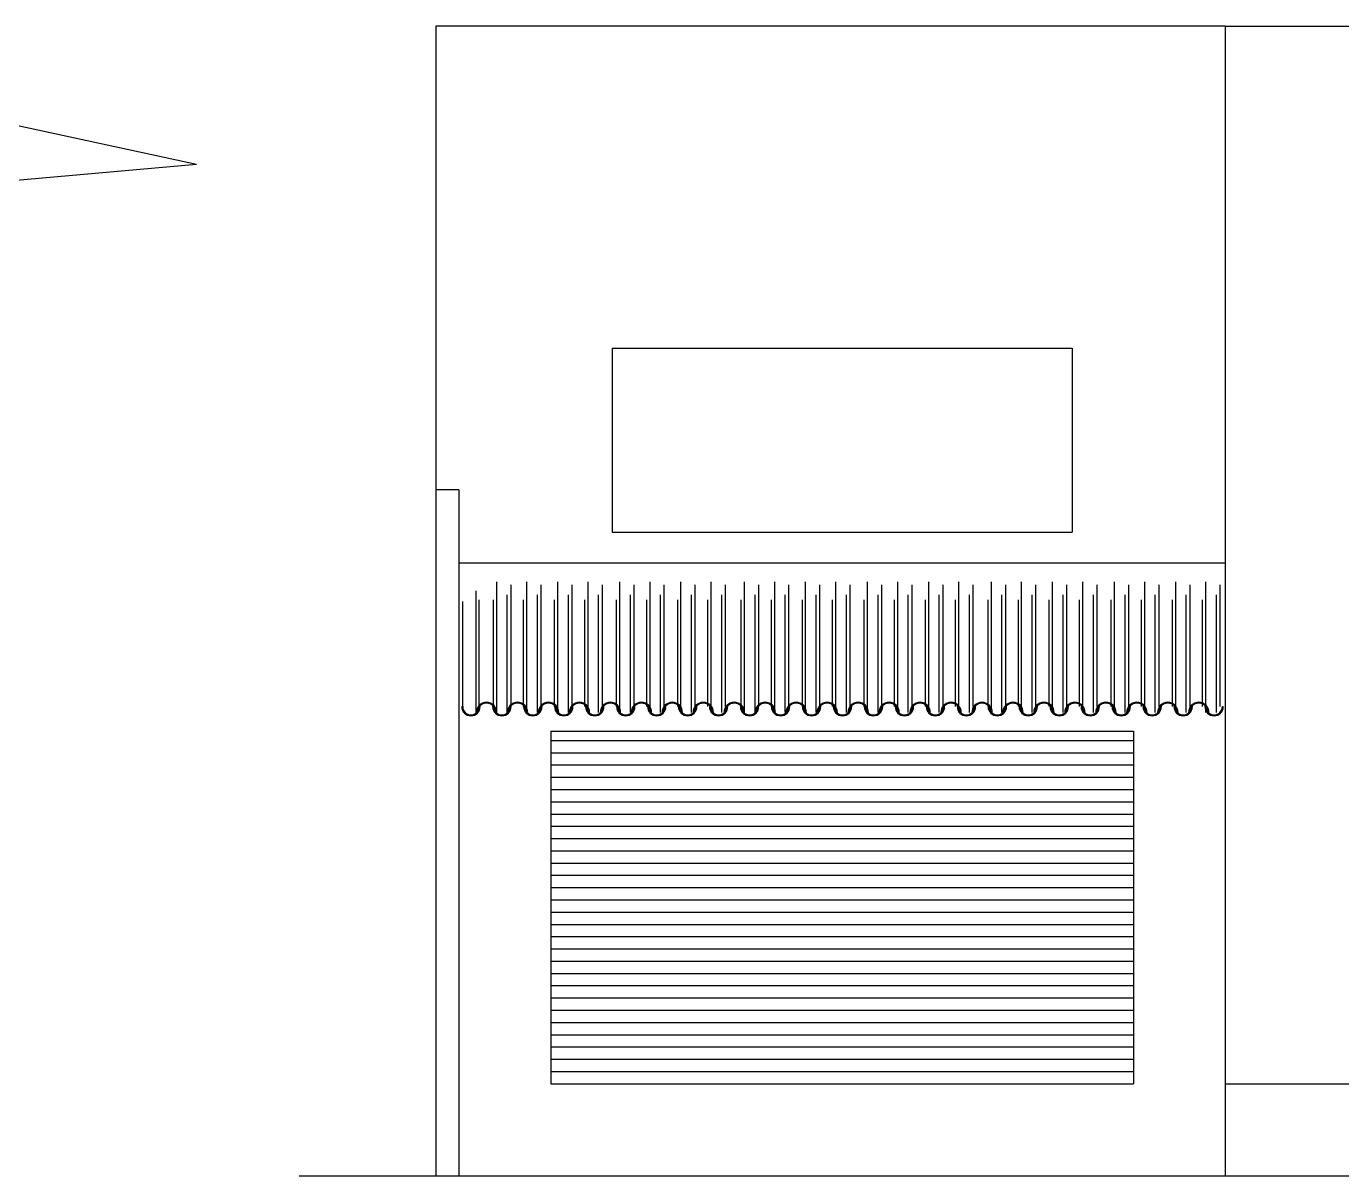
# Model space of a CAD drawing. Extents: x 2634 to 2816, y 1224 to 1357.
# Drawn here: x 2654.88 to 2663.46, y 1294.13 to 1301.63 of the extents above; entities that cross this region are included whole.
import ezdxf

# ---------------------------------------------------------------- set-up
doc = ezdxf.new("R2010")
doc.units = 0
doc.header["$LTSCALE"] = 35
doc.layers.get('0').update_dxf_attribs({"linetype": 'CONTINUOUS'})
for name, color, linetype in [('ALVENARIA', 1, 'CONTINUOUS'), ('ESPEC', 2, 'CONTINUOUS'), ('FRACA', 2, 'CONTINUOUS'), ('MÉDIA', 4, 'CONTINUOUS')]:
    doc.layers.add(name, color=color, linetype=linetype)

# ---------------------------------------------------------------- blocks, each defined once
blk = doc.blocks.new('INDINTRR')
at = {"color": 0}
for p, q in [((-1.5, 0), (-0.434, 4.924)), ((0.434, -4.924), (-0.434, 4.924)), ((0.434, -4.924), (1.5, 0))]:
    blk.add_line(p, q, dxfattribs=at)

msp = doc.modelspace()

# ---------------------------------------------------------------- linework, layer by layer
at = {"layer": 'ALVENARIA'}
for q in [(2662.7023, 1294.1349), (2666.6023, 1301.6349)]:
    msp.add_line((2662.7023, 1301.6349), q, dxfattribs=at)
at = {"layer": 'FRACA'}
for p, q in [((2657.5523, 1301.6349), (2657.5523, 1294.1349)), ((2662.7023, 1301.6349), (2657.5523, 1301.6349)), ((2658.7023, 1299.5349), (2658.7023, 1298.3349)), ((2658.7023, 1299.5349), (2661.7023, 1299.5349)), ((2661.7023, 1299.5349), (2661.7023, 1298.3349)), ((2657.7023, 1298.6108), (2657.5523, 1298.6108)), ((2657.7023, 1298.6108), (2657.7023, 1294.1349)), ((2658.7023, 1298.3349), (2661.7023, 1298.3349)), ((2657.7023, 1298.1349), (2662.7023, 1298.1349)), ((2657.9489, 1297.1573), (2657.9489, 1298.0092)), ((2658.1459, 1297.1573), (2658.1459, 1298.0092)), ((2658.3479, 1297.1573), (2658.3479, 1298.0092)), ((2658.5449, 1297.1573), (2658.5449, 1298.0092)), ((2658.752, 1297.1573), (2658.752, 1298.0092)), ((2658.949, 1297.1573), (2658.949, 1298.0092)), ((2659.151, 1297.1573), (2659.151, 1298.0092)), ((2659.348, 1297.1573), (2659.348, 1298.0092)), ((2659.5652, 1297.1573), (2659.5652, 1298.0092)), ((2659.7622, 1297.1573), (2659.7622, 1298.0092)), ((2659.9642, 1297.1573), (2659.9642, 1298.0092)), ((2660.1612, 1297.1573), (2660.1612, 1298.0092)), ((2660.3683, 1297.1573), (2660.3683, 1298.0092)), ((2660.5653, 1297.1573), (2660.5653, 1298.0092)), ((2660.7673, 1297.1573), (2660.7673, 1298.0092)), ((2660.9643, 1297.1573), (2660.9643, 1298.0092)), ((2661.1765, 1297.1573), (2661.1765, 1298.0092)), ((2661.3734, 1297.1573), (2661.3734, 1298.0092)), ((2661.5755, 1297.1573), (2661.5755, 1298.0092)), ((2661.7724, 1297.1573), (2661.7724, 1298.0092)), ((2661.9796, 1297.1573), (2661.9796, 1298.0092)), ((2662.1765, 1297.1573), (2662.1765, 1298.0092)), ((2662.3786, 1297.1573), (2662.3786, 1298.0092)), ((2662.5755, 1297.1573), (2662.5755, 1298.0092)), ((2657.8157, 1297.1573), (2657.8157, 1297.9511)), ((2658.0177, 1297.1573), (2658.0177, 1297.9262)), ((2658.0423, 1297.1956), (2658.0423, 1297.9902)), ((2658.2147, 1297.1573), (2658.2147, 1297.9262)), ((2658.2392, 1297.1956), (2658.2392, 1297.9902)), ((2658.4167, 1297.1573), (2658.4167, 1297.9262)), ((2658.4413, 1297.1956), (2658.4413, 1297.9902)), ((2658.6137, 1297.1573), (2658.6137, 1297.9262)), ((2658.6382, 1297.1956), (2658.6382, 1297.9902)), ((2658.8208, 1297.1573), (2658.8208, 1297.9262)), ((2658.8453, 1297.1956), (2658.8453, 1297.9902)), ((2659.0178, 1297.1573), (2659.0178, 1297.9262)), ((2659.0423, 1297.1956), (2659.0423, 1297.9902)), ((2659.2198, 1297.1573), (2659.2198, 1297.9262)), ((2659.2444, 1297.1956), (2659.2444, 1297.9902)), ((2659.4168, 1297.1573), (2659.4168, 1297.9262)), ((2659.4413, 1297.1956), (2659.4413, 1297.9902)), ((2659.634, 1297.1573), (2659.634, 1297.9262)), ((2659.6586, 1297.1956), (2659.6586, 1297.9902)), ((2659.831, 1297.1573), (2659.831, 1297.9262)), ((2659.8555, 1297.1956), (2659.8555, 1297.9902)), ((2660.0331, 1297.1573), (2660.0331, 1297.9262)), ((2660.0576, 1297.1956), (2660.0576, 1297.9902)), ((2660.23, 1297.1573), (2660.23, 1297.9262)), ((2660.2546, 1297.1956), (2660.2546, 1297.9902)), ((2660.4371, 1297.1573), (2660.4371, 1297.9262)), ((2660.4617, 1297.1956), (2660.4617, 1297.9902)), ((2660.6341, 1297.1573), (2660.6341, 1297.9262)), ((2660.6586, 1297.1956), (2660.6586, 1297.9902)), ((2660.8361, 1297.1573), (2660.8361, 1297.9262)), ((2660.8607, 1297.1956), (2660.8607, 1297.9902)), ((2661.0331, 1297.1573), (2661.0331, 1297.9262)), ((2661.0576, 1297.1956), (2661.0576, 1297.9902)), ((2661.2453, 1297.1573), (2661.2453, 1297.9262)), ((2661.2698, 1297.1956), (2661.2698, 1297.9902)), ((2661.4423, 1297.1573), (2661.4423, 1297.9262)), ((2661.4668, 1297.1956), (2661.4668, 1297.9902)), ((2661.6443, 1297.1573), (2661.6443, 1297.9262)), ((2661.6688, 1297.1956), (2661.6688, 1297.9902)), ((2661.8413, 1297.1573), (2661.8413, 1297.9262)), ((2661.8658, 1297.1956), (2661.8658, 1297.9902)), ((2662.0484, 1297.1573), (2662.0484, 1297.9262)), ((2662.0729, 1297.1956), (2662.0729, 1297.9902)), ((2662.2453, 1297.1573), (2662.2453, 1297.9262)), ((2662.2699, 1297.1956), (2662.2699, 1297.9902)), ((2662.4474, 1297.1573), (2662.4474, 1297.9262)), ((2662.4719, 1297.1956), (2662.4719, 1297.9902)), ((2662.6444, 1297.1573), (2662.6444, 1297.9262)), ((2662.6689, 1297.1956), (2662.6689, 1297.9902)), ((2657.7266, 1297.1956), (2657.7266, 1297.8806)), ((2657.8339, 1297.1956), (2657.8339, 1297.8929)), ((2657.9274, 1297.1956), (2657.9274, 1297.8929)), ((2658.1244, 1297.1956), (2658.1244, 1297.8929)), ((2658.3264, 1297.1956), (2658.3264, 1297.8929)), ((2658.5234, 1297.1956), (2658.5234, 1297.8929)), ((2658.7305, 1297.1956), (2658.7305, 1297.8929)), ((2658.9275, 1297.1956), (2658.9275, 1297.8929)), ((2659.1295, 1297.1956), (2659.1295, 1297.8929)), ((2659.3265, 1297.1956), (2659.3265, 1297.8929)), ((2659.5437, 1297.1956), (2659.5437, 1297.8929)), ((2659.7407, 1297.1956), (2659.7407, 1297.8929)), ((2659.9427, 1297.1956), (2659.9427, 1297.8929)), ((2660.1397, 1297.1956), (2660.1397, 1297.8929)), ((2660.3468, 1297.1956), (2660.3468, 1297.8929)), ((2660.5438, 1297.1956), (2660.5438, 1297.8929)), ((2660.7458, 1297.1956), (2660.7458, 1297.8929)), ((2660.9428, 1297.1956), (2660.9428, 1297.8929)), ((2661.155, 1297.1956), (2661.155, 1297.8929)), ((2661.3519, 1297.1956), (2661.3519, 1297.8929)), ((2661.554, 1297.1956), (2661.554, 1297.8929)), ((2661.7509, 1297.1956), (2661.7509, 1297.8929)), ((2661.9581, 1297.1956), (2661.9581, 1297.8929)), ((2662.155, 1297.1956), (2662.155, 1297.8929)), ((2662.3571, 1297.1956), (2662.3571, 1297.8929)), ((2662.554, 1297.1956), (2662.554, 1297.8929)), ((2658.3023, 1297.0349), (2662.1023, 1297.0349)), ((2658.3023, 1297.0349), (2658.3023, 1294.7349)), ((2662.1023, 1297.0349), (2662.1023, 1294.7349)), ((2658.3023, 1296.9749), (2662.1023, 1296.9749)), ((2658.3023, 1296.8949), (2662.1023, 1296.8949)), ((2658.3023, 1296.8149), (2662.1023, 1296.8149)), ((2658.3023, 1296.7349), (2662.1023, 1296.7349)), ((2658.3023, 1296.6549), (2662.1023, 1296.6549)), ((2658.3023, 1296.5749), (2662.1023, 1296.5749)), ((2658.3023, 1296.4949), (2662.1023, 1296.4949)), ((2658.3023, 1296.4149), (2662.1023, 1296.4149)), ((2658.3023, 1296.3349), (2662.1023, 1296.3349)), ((2658.3023, 1296.2549), (2662.1023, 1296.2549)), ((2658.3023, 1296.1749), (2662.1023, 1296.1749)), ((2658.3023, 1296.0949), (2662.1023, 1296.0949)), ((2658.3023, 1296.0149), (2662.1023, 1296.0149)), ((2658.3023, 1295.9349), (2662.1023, 1295.9349)), ((2658.3023, 1295.8549), (2662.1023, 1295.8549)), ((2658.3023, 1295.7749), (2662.1023, 1295.7749)), ((2658.3023, 1295.6949), (2662.1023, 1295.6949)), ((2658.3023, 1295.6149), (2662.1023, 1295.6149)), ((2658.3023, 1295.5349), (2662.1023, 1295.5349)), ((2658.3023, 1295.4549), (2662.1023, 1295.4549)), ((2658.3023, 1295.3749), (2662.1023, 1295.3749)), ((2658.3023, 1295.2949), (2662.1023, 1295.2949)), ((2658.3023, 1295.2149), (2662.1023, 1295.2149)), ((2658.3023, 1295.1349), (2662.1023, 1295.1349)), ((2658.3023, 1295.0549), (2662.1023, 1295.0549)), ((2658.3023, 1294.9749), (2662.1023, 1294.9749)), ((2658.3023, 1294.8949), (2662.1023, 1294.8949)), ((2658.3023, 1294.8149), (2662.1023, 1294.8149)), ((2658.3023, 1294.7349), (2662.1023, 1294.7349)), ((2662.7023, 1294.7349), (2672.7485, 1294.7349)), ((2656.659, 1294.1349), (2673.9532, 1294.1349))]:
    msp.add_line(p, q, dxfattribs=at)
at = {"layer": 'MÉDIA'}
for p, q in [((2657.7203, 1297.1956), (2657.7266, 1297.1956)), ((2657.8212, 1297.1573), (2657.8157, 1297.1573)), ((2657.8339, 1297.1956), (2657.8402, 1297.1956)), ((2657.9223, 1297.1956), (2657.9274, 1297.1956)), ((2657.9223, 1297.1956), (2657.9286, 1297.1956)), ((2657.9434, 1297.1573), (2657.9489, 1297.1573)), ((2658.0232, 1297.1573), (2658.0177, 1297.1573)), ((2658.036, 1297.1956), (2658.0423, 1297.1956)), ((2658.1244, 1297.1956), (2658.1294, 1297.1956)), ((2658.1455, 1297.1573), (2658.1509, 1297.1573)), ((2658.2252, 1297.1573), (2658.2198, 1297.1573)), ((2658.238, 1297.1956), (2658.2443, 1297.1956)), ((2658.3264, 1297.1956), (2658.3327, 1297.1956)), ((2658.3264, 1297.1956), (2658.3315, 1297.1956)), ((2658.3475, 1297.1573), (2658.353, 1297.1573)), ((2658.4273, 1297.1573), (2658.4218, 1297.1573)), ((2658.4401, 1297.1956), (2658.4463, 1297.1956)), ((2658.5285, 1297.1956), (2658.5335, 1297.1956)), ((2658.5496, 1297.1573), (2658.555, 1297.1573)), ((2658.6293, 1297.1573), (2658.6238, 1297.1573)), ((2658.6421, 1297.1956), (2658.6484, 1297.1956)), ((2658.7305, 1297.1956), (2658.7368, 1297.1956)), ((2658.7305, 1297.1956), (2658.7356, 1297.1956)), ((2658.7516, 1297.1573), (2658.7571, 1297.1573)), ((2658.8313, 1297.1573), (2658.8259, 1297.1573)), ((2658.8441, 1297.1956), (2658.8504, 1297.1956)), ((2658.9325, 1297.1956), (2658.9376, 1297.1956)), ((2658.9536, 1297.1573), (2658.9591, 1297.1573)), ((2659.0334, 1297.1573), (2659.0279, 1297.1573)), ((2659.0462, 1297.1956), (2659.0525, 1297.1956)), ((2659.1346, 1297.1956), (2659.1396, 1297.1956)), ((2659.1346, 1297.1956), (2659.1408, 1297.1956)), ((2659.1557, 1297.1573), (2659.1611, 1297.1573)), ((2659.2354, 1297.1573), (2659.23, 1297.1573)), ((2659.2482, 1297.1956), (2659.2545, 1297.1956)), ((2659.3366, 1297.1956), (2659.3417, 1297.1956)), ((2659.3577, 1297.1573), (2659.3632, 1297.1573)), ((2659.4375, 1297.1573), (2659.432, 1297.1573)), ((2659.4503, 1297.1956), (2659.4565, 1297.1956)), ((2659.5387, 1297.1956), (2659.5449, 1297.1956)), ((2659.5387, 1297.1956), (2659.5437, 1297.1956)), ((2659.5598, 1297.1573), (2659.5652, 1297.1573)), ((2659.6395, 1297.1573), (2659.634, 1297.1573)), ((2659.6523, 1297.1956), (2659.6586, 1297.1956)), ((2659.7407, 1297.1956), (2659.7458, 1297.1956)), ((2659.7618, 1297.1573), (2659.7673, 1297.1573)), ((2659.8415, 1297.1573), (2659.8361, 1297.1573)), ((2659.8543, 1297.1956), (2659.8606, 1297.1956)), ((2659.9427, 1297.1956), (2659.9478, 1297.1956)), ((2659.9427, 1297.1956), (2659.949, 1297.1956)), ((2659.9638, 1297.1573), (2659.9693, 1297.1573)), ((2660.0436, 1297.1573), (2660.0381, 1297.1573)), ((2660.0564, 1297.1956), (2660.0627, 1297.1956)), ((2660.1448, 1297.1956), (2660.1498, 1297.1956)), ((2660.1659, 1297.1573), (2660.1713, 1297.1573)), ((2660.2456, 1297.1573), (2660.2402, 1297.1573)), ((2660.2584, 1297.1956), (2660.2647, 1297.1956)), ((2660.3468, 1297.1956), (2660.3519, 1297.1956)), ((2660.3468, 1297.1956), (2660.3531, 1297.1956)), ((2660.3679, 1297.1573), (2660.3734, 1297.1573)), ((2660.4477, 1297.1573), (2660.4422, 1297.1573)), ((2660.4605, 1297.1956), (2660.4667, 1297.1956)), ((2660.5488, 1297.1956), (2660.5539, 1297.1956)), ((2660.57, 1297.1573), (2660.5754, 1297.1573)), ((2660.6497, 1297.1573), (2660.6442, 1297.1573)), ((2660.6625, 1297.1956), (2660.6688, 1297.1956)), ((2660.7509, 1297.1956), (2660.7572, 1297.1956)), ((2660.7509, 1297.1956), (2660.756, 1297.1956)), ((2660.772, 1297.1573), (2660.7775, 1297.1573)), ((2660.8517, 1297.1573), (2660.8463, 1297.1573)), ((2660.8645, 1297.1956), (2660.8708, 1297.1956)), ((2660.9529, 1297.1956), (2660.958, 1297.1956)), ((2660.974, 1297.1573), (2660.9795, 1297.1573)), ((2661.0538, 1297.1573), (2661.0483, 1297.1573)), ((2661.0666, 1297.1956), (2661.0729, 1297.1956)), ((2661.155, 1297.1956), (2661.16, 1297.1956)), ((2661.1761, 1297.1573), (2661.1815, 1297.1573)), ((2661.2558, 1297.1573), (2661.2504, 1297.1573)), ((2661.2686, 1297.1956), (2661.2749, 1297.1956)), ((2661.357, 1297.1956), (2661.3621, 1297.1956)), ((2661.357, 1297.1956), (2661.3633, 1297.1956)), ((2661.3781, 1297.1573), (2661.3836, 1297.1573)), ((2661.4579, 1297.1573), (2661.4524, 1297.1573)), ((2661.4707, 1297.1956), (2661.4769, 1297.1956)), ((2661.559, 1297.1956), (2661.5641, 1297.1956)), ((2661.5802, 1297.1573), (2661.5856, 1297.1573)), ((2661.6599, 1297.1573), (2661.6544, 1297.1573)), ((2661.6727, 1297.1956), (2661.679, 1297.1956)), ((2661.7611, 1297.1956), (2661.7674, 1297.1956)), ((2661.7611, 1297.1956), (2661.7662, 1297.1956)), ((2661.7822, 1297.1573), (2661.7877, 1297.1573)), ((2661.8619, 1297.1573), (2661.8565, 1297.1573)), ((2661.8747, 1297.1956), (2661.881, 1297.1956)), ((2661.9631, 1297.1956), (2661.9682, 1297.1956)), ((2661.9842, 1297.1573), (2661.9897, 1297.1573)), ((2662.064, 1297.1573), (2662.0585, 1297.1573)), ((2662.0768, 1297.1956), (2662.0831, 1297.1956)), ((2662.1652, 1297.1956), (2662.1702, 1297.1956)), ((2662.1652, 1297.1956), (2662.1714, 1297.1956)), ((2662.1863, 1297.1573), (2662.1917, 1297.1573)), ((2662.266, 1297.1573), (2662.2606, 1297.1573)), ((2662.2788, 1297.1956), (2662.2851, 1297.1956)), ((2662.3672, 1297.1956), (2662.3723, 1297.1956)), ((2662.3883, 1297.1573), (2662.3938, 1297.1573)), ((2662.4681, 1297.1573), (2662.4626, 1297.1573)), ((2662.4809, 1297.1956), (2662.4871, 1297.1956)), ((2662.5692, 1297.1956), (2662.5755, 1297.1956)), ((2662.5692, 1297.1956), (2662.5743, 1297.1956)), ((2662.5904, 1297.1573), (2662.5958, 1297.1573)), ((2662.6701, 1297.1573), (2662.6646, 1297.1573)), ((2662.6829, 1297.1956), (2662.6892, 1297.1956))]:
    msp.add_line(p, q, dxfattribs=at)
for centre, radius, start, end in [((2657.7803, 1297.1956), 0.06, 180, 0), ((2657.7803, 1297.1956), 0.0537, 180, 0), ((2657.8823, 1297.1573), 0.0666, 0, 180), ((2657.8823, 1297.1573), 0.0611, 0, 180), ((2657.9823, 1297.1956), 0.06, 180, 0), ((2657.9823, 1297.1956), 0.0537, 180, 0), ((2658.0843, 1297.1573), 0.0666, 0, 180), ((2658.0843, 1297.1573), 0.0611, 0, 180), ((2658.1843, 1297.1956), 0.06, 180, 0), ((2658.1843, 1297.1956), 0.0537, 180, 0), ((2658.2864, 1297.1573), 0.0666, 0, 180), ((2658.2864, 1297.1573), 0.0611, 0, 180), ((2658.3864, 1297.1956), 0.06, 180, 0), ((2658.3864, 1297.1956), 0.0537, 180, 0), ((2658.4884, 1297.1573), 0.0666, 0, 180), ((2658.4884, 1297.1573), 0.0611, 0, 180), ((2658.5884, 1297.1956), 0.06, 180, 0), ((2658.5884, 1297.1956), 0.0537, 180, 0), ((2658.6905, 1297.1573), 0.0666, 0, 180), ((2658.6905, 1297.1573), 0.0611, 0, 180), ((2658.7905, 1297.1956), 0.06, 180, 0), ((2658.7905, 1297.1956), 0.0537, 180, 0), ((2658.8925, 1297.1573), 0.0666, 0, 180), ((2658.8925, 1297.1573), 0.0611, 0, 180), ((2658.9925, 1297.1956), 0.06, 180, 0), ((2658.9925, 1297.1956), 0.0537, 180, 0), ((2659.0945, 1297.1573), 0.0666, 0, 180), ((2659.0945, 1297.1573), 0.0611, 0, 180), ((2659.1945, 1297.1956), 0.06, 180, 0), ((2659.1945, 1297.1956), 0.0537, 180, 0), ((2659.2966, 1297.1573), 0.0666, 0, 180), ((2659.2966, 1297.1573), 0.0611, 0, 180), ((2659.3966, 1297.1956), 0.06, 180, 0), ((2659.3966, 1297.1956), 0.0537, 180, 0), ((2659.4986, 1297.1573), 0.0666, 0, 180), ((2659.4986, 1297.1573), 0.0611, 0, 180), ((2659.5986, 1297.1956), 0.06, 180, 0), ((2659.5986, 1297.1956), 0.0537, 180, 0), ((2659.7007, 1297.1573), 0.0666, 0, 180), ((2659.7007, 1297.1573), 0.0611, 0, 180), ((2659.8007, 1297.1956), 0.06, 180, 0), ((2659.8007, 1297.1956), 0.0537, 180, 0), ((2659.9027, 1297.1573), 0.0666, 0, 180), ((2659.9027, 1297.1573), 0.0611, 0, 180), ((2660.0027, 1297.1956), 0.06, 180, 0), ((2660.0027, 1297.1956), 0.0537, 180, 0), ((2660.1047, 1297.1573), 0.0666, 0, 180), ((2660.1047, 1297.1573), 0.0611, 0, 180), ((2660.2047, 1297.1956), 0.06, 180, 0), ((2660.2047, 1297.1956), 0.0537, 180, 0), ((2660.3068, 1297.1573), 0.0666, 0, 180), ((2660.3068, 1297.1573), 0.0611, 0, 180), ((2660.4068, 1297.1956), 0.06, 180, 0), ((2660.4068, 1297.1956), 0.0537, 180, 0), ((2660.5088, 1297.1573), 0.0666, 0, 180), ((2660.5088, 1297.1573), 0.0611, 0, 180), ((2660.6088, 1297.1956), 0.06, 180, 0), ((2660.6088, 1297.1956), 0.0537, 180, 0), ((2660.7109, 1297.1573), 0.0666, 0, 180), ((2660.7109, 1297.1573), 0.0611, 0, 180), ((2660.8109, 1297.1956), 0.06, 180, 0), ((2660.8109, 1297.1956), 0.0537, 180, 0), ((2660.9129, 1297.1573), 0.0666, 0, 180), ((2660.9129, 1297.1573), 0.0611, 0, 180), ((2661.0129, 1297.1956), 0.06, 180, 0), ((2661.0129, 1297.1956), 0.0537, 180, 0), ((2661.1149, 1297.1573), 0.0666, 0, 180), ((2661.1149, 1297.1573), 0.0611, 0, 180), ((2661.2149, 1297.1956), 0.06, 180, 0), ((2661.2149, 1297.1956), 0.0537, 180, 0), ((2661.317, 1297.1573), 0.0666, 0, 180), ((2661.317, 1297.1573), 0.0611, 0, 180), ((2661.417, 1297.1956), 0.06, 180, 0), ((2661.417, 1297.1956), 0.0537, 180, 0), ((2661.519, 1297.1573), 0.0666, 0, 180), ((2661.519, 1297.1573), 0.0611, 0, 180), ((2661.619, 1297.1956), 0.06, 180, 0), ((2661.619, 1297.1956), 0.0537, 180, 0), ((2661.7211, 1297.1573), 0.0666, 0, 180), ((2661.7211, 1297.1573), 0.0611, 0, 180), ((2661.8211, 1297.1956), 0.06, 180, 0), ((2661.8211, 1297.1956), 0.0537, 180, 0), ((2661.9231, 1297.1573), 0.0666, 0, 180), ((2661.9231, 1297.1573), 0.0611, 0, 180), ((2662.0231, 1297.1956), 0.06, 180, 0), ((2662.0231, 1297.1956), 0.0537, 180, 0), ((2662.1251, 1297.1573), 0.0666, 0, 180), ((2662.1251, 1297.1573), 0.0611, 0, 180), ((2662.2251, 1297.1956), 0.06, 180, 0), ((2662.2251, 1297.1956), 0.0537, 180, 0), ((2662.3272, 1297.1573), 0.0666, 0, 180), ((2662.3272, 1297.1573), 0.0611, 0, 180), ((2662.4272, 1297.1956), 0.06, 180, 0), ((2662.4272, 1297.1956), 0.0537, 180, 0), ((2662.5292, 1297.1573), 0.0666, 0, 180), ((2662.5292, 1297.1573), 0.0611, 0, 180), ((2662.6292, 1297.1956), 0.06, 180, 0), ((2662.6292, 1297.1956), 0.0537, 180, 0)]:
    msp.add_arc(centre, radius, start, end, dxfattribs=at)

# ---------------------------------------------------------------- block references
at = {"layer": 'ESPEC', "xscale": 0.236594834397094, "yscale": 0.236594834397094, "zscale": 0.236594834397094, "rotation": 270}
msp.add_blockref('INDINTRR', (2654.825, 1300.632), dxfattribs=at)

doc.saveas('drawing.dxf')
